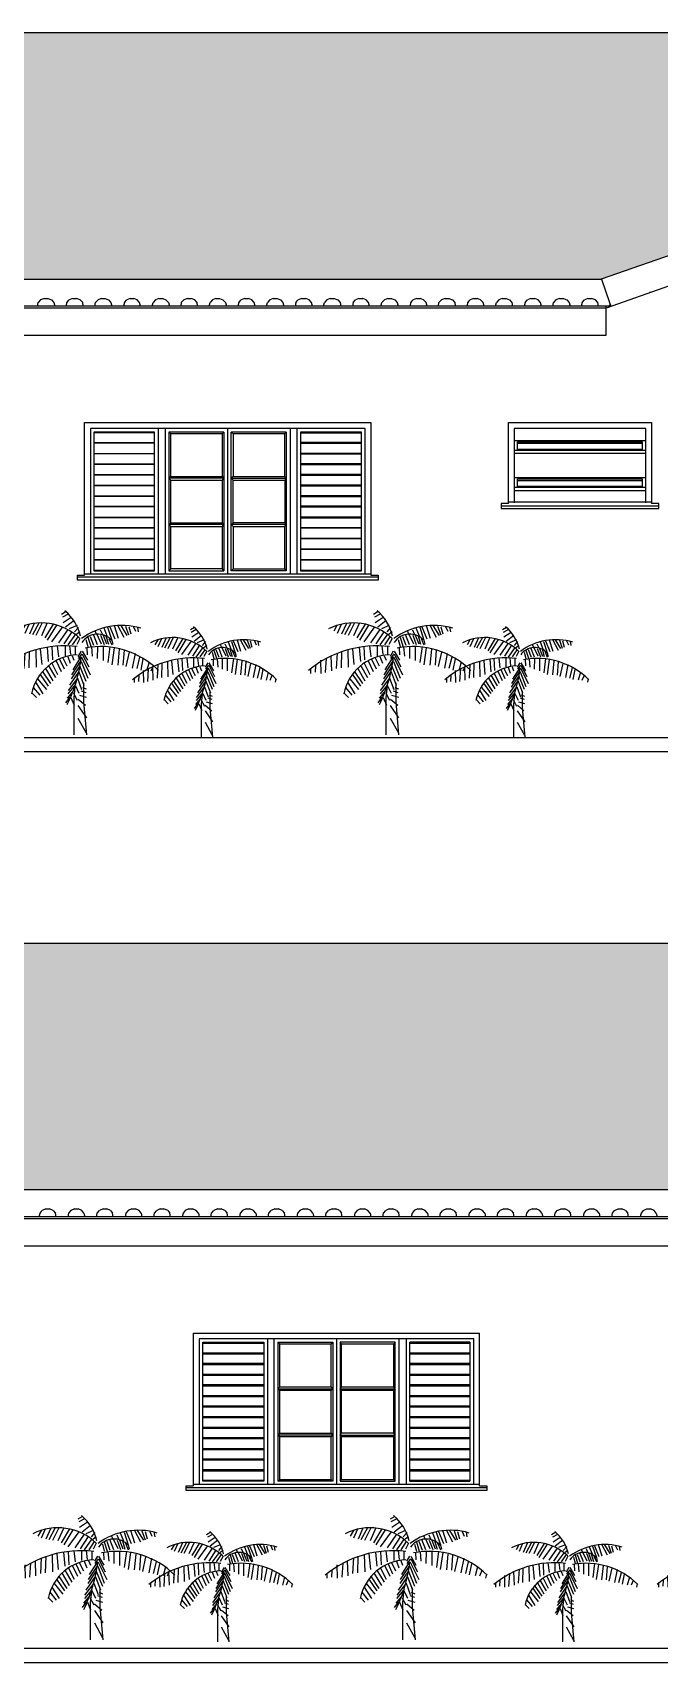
# Model space of a CAD drawing. Extents: x 500 to 638, y 181 to 267.
# Drawn here: x 612.6 to 616.98, y 203.08 to 214.46 of the extents above; entities that cross this region are included whole.
import ezdxf

# ---------------------------------------------------------------- set-up
doc = ezdxf.new("R2010")
doc.units = 0
doc.header["$LTSCALE"] = 7
for name, color, linetype in [('ACESSÓRIO', 2, 'CONTINUOUS'), ('ALVENARIA', 7, 'CONTINUOUS'), ('ALVENARIA1', 44, 'CONTINUOUS'), ('COTA', 1, 'CONTINUOUS'), ('JAPOR', 142, 'CONTINUOUS'), ('LINVISTA', 13, 'CONTINUOUS')]:
    doc.layers.add(name, color=color, linetype=linetype)
pattern_1 = [(0, (607.07529, 214.00094), (0, 0.2), [0.04, -0.16]), (0, (607.17529, 214.04094), (0, 0.2), [0.04, -0.16]), (0, (607.17529, 214.06094), (0, 0.2), [0.04, -0.16]), (90, (607.09529, 214.00094), (-0.2, 1e-17), [0.2]), (45, (607.09529, 214.00094), (0, 0.2), [0.0565685, -0.2262742]), (45, (607.11529, 214.00094), (0, 0.2), [0.0282843, -0.2545584]), (135, (607.09529, 214.00094), (-0.2, 0), [0.0565685, -0.2262742]), (135, (607.27529, 214.00094), (-0.2, 0), [0.0282843, -0.2545584]), (26.56505, (607.13529, 214.02094), (0.2, 2e-10), [0.04472, -0.4024936]), (153.43495, (607.05529, 214.02094), (-0.2, 2e-10), [0.04472, -0.4024936]), (26.56505, (607.13529, 214.04094), (0.2, 2e-10), [0.04472, -0.4024936]), (153.43495, (607.05529, 214.04094), (-0.2, 2e-10), [0.04472, -0.4024936])]

# ---------------------------------------------------------------- blocks, each defined once
blk = doc.blocks.new('A$C568054DB')
at = {"layer": 'ACESSÓRIO'}
for p, q in [((0.54, 0.957), (0.504, 0.935)), ((0.556, 0.938), (0.511, 0.914)), ((0.579, 0.912), (0.517, 0.871)), ((0.602, 0.888), (0.536, 0.835)), ((0.219, 0.849), (0.194, 0.804)), ((0.251, 0.858), (0.22, 0.788)), ((0.293, 0.865), (0.256, 0.781)), ((0.328, 0.868), (0.278, 0.776)), ((0.355, 0.869), (0.306, 0.771)), ((0.394, 0.869), (0.349, 0.768)), ((0.439, 0.86), (0.375, 0.753)), ((0.465, 0.852), (0.394, 0.736)), ((0.512, 0.838), (0.427, 0.722)), ((0.553, 0.819), (0.481, 0.714)), ((0.584, 0.801), (0.522, 0.706)), ((0.613, 0.782), (0.553, 0.698)), ((0.625, 0.849), (0.565, 0.823)), ((0.63, 0.762), (0.588, 0.699)), ((0.636, 0.833), (0.606, 0.799)), ((0.647, 0.799), (0.622, 0.78)), ((0.728, 0.764), (0.753, 0.696)), ((0.749, 0.781), (0.78, 0.701)), ((0.766, 0.804), (0.774, 0.782)), ((0.778, 0.782), (0.813, 0.708)), ((0.805, 0.815), (0.819, 0.784)), ((0.808, 0.774), (0.835, 0.701)), ((0.827, 0.774), (0.854, 0.706)), ((0.833, 0.83), (0.857, 0.769)), ((0.849, 0.769), (0.869, 0.703)), ((0.862, 0.835), (0.895, 0.736)), ((0.879, 0.84), (0.918, 0.746)), ((0.912, 0.85), (0.943, 0.751)), ((0.94, 0.852), (0.989, 0.759)), ((0.965, 0.848), (1.012, 0.772)), ((1.001, 0.845), (1.025, 0.776)), ((1.027, 0.84), (1.042, 0.784)), ((1.063, 0.84), (1.079, 0.804)), ((1.094, 0.837), (1.1, 0.799)), ((0.22, 0.635), (0.213, 0.514)), ((0.254, 0.648), (0.251, 0.52)), ((0.304, 0.66), (0.307, 0.526)), ((0.34, 0.666), (0.351, 0.546)), ((0.392, 0.68), (0.402, 0.57)), ((0.429, 0.685), (0.434, 0.582)), ((0.472, 0.69), (0.482, 0.605)), ((0.532, 0.693), (0.532, 0.614)), ((0.567, 0.692), (0.575, 0.623)), ((0.611, 0.686), (0.611, 0.625)), ((0.647, 0.749), (0.623, 0.702)), ((0.656, 0.649), (0.632, 0.609)), ((0.664, 0.649), (0.705, 0.579)), ((0.694, 0.741), (0.709, 0.687)), ((0.702, 0.677), (0.704, 0.621)), ((0.709, 0.759), (0.731, 0.688)), ((0.737, 0.684), (0.743, 0.611)), ((0.783, 0.687), (0.782, 0.592)), ((0.827, 0.686), (0.827, 0.577)), ((0.88, 0.687), (0.864, 0.562)), ((0.873, 0.749), (0.895, 0.698)), ((0.913, 0.677), (0.894, 0.545)), ((0.895, 0.736), (0.903, 0.703)), ((0.953, 0.665), (0.941, 0.542)), ((0.99, 0.657), (0.981, 0.541)), ((1.03, 0.643), (1.005, 0.53)), ((1.076, 0.633), (1.054, 0.519)), ((0.014, 0.518), (0.014, 0.477)), ((0.053, 0.54), (0.05, 0.486)), ((0.092, 0.581), (0.094, 0.477)), ((0.137, 0.595), (0.129, 0.485)), ((0.172, 0.612), (0.176, 0.496)), ((0.381, 0.515), (0.437, 0.42)), ((0.402, 0.54), (0.457, 0.446)), ((0.428, 0.561), (0.474, 0.47)), ((0.463, 0.574), (0.501, 0.493)), ((0.488, 0.589), (0.524, 0.512)), ((0.515, 0.599), (0.547, 0.536)), ((0.553, 0.609), (0.572, 0.557)), ((0.647, 0.535), (0.58, 0.436)), ((0.655, 0.577), (0.583, 0.467)), ((0.587, 0.614), (0.601, 0.579)), ((0.653, 0.602), (0.592, 0.506)), ((0.662, 0.629), (0.635, 0.593)), ((0.644, 0.538), (0.694, 0.417)), ((0.658, 0.57), (0.709, 0.44)), ((0.66, 0.603), (0.728, 0.467)), ((0.664, 0.627), (0.716, 0.528)), ((1.111, 0.604), (1.089, 0.515)), ((1.137, 0.59), (1.119, 0.503)), ((1.184, 0.565), (1.165, 0.496)), ((1.216, 0.537), (1.198, 0.494)), ((1.252, 0.508), (1.246, 0.479)), ((0.302, 0.409), (0.359, 0.319)), ((0.319, 0.436), (0.387, 0.353)), ((0.339, 0.469), (0.401, 0.379)), ((0.353, 0.495), (0.418, 0.399)), ((0.609, 0.385), (0.554, 0.319)), ((0.628, 0.44), (0.556, 0.345)), ((0.639, 0.491), (0.566, 0.385)), ((0.612, 0.381), (0.64, 0.323)), ((0.628, 0.439), (0.66, 0.352)), ((0.64, 0.489), (0.679, 0.387)), ((0.274, 0.327), (0.309, 0.291)), ((0.285, 0.368), (0.335, 0.308)), ((0.569, 0.293), (0.536, 0.25)), ((0.589, 0.333), (0.548, 0.284)), ((0.578, 0.291), (0.603, 0.231)), ((0.596, 0.328), (0.627, 0.27)), ((0.634, 0.278), (0.691, 0.23)), ((0.643, 0.307), (0.696, 0.292)), ((0.657, 0.343), (0.693, 0.33)), ((0.668, 0.369), (0.696, 0.357)), ((0.632, 0.228), (0.698, 0.132)), ((0.632, 0.13), (0.696, 0.016))]:
    blk.add_line(p, q, dxfattribs=at)
for points in [[(0.602, 0), (0.602, 0.287), (0.614, 0.403)], [(0.701, 0), (0.678, 0.256), (0.678, 0.403)]]:
    blk.add_lwpolyline(points, dxfattribs=at)
for centre, radius, start, end in [((0.3, 0.686), 0.361, 13.0554, 50.232), ((0.349, 0.439), 0.43, 46.4936, 116.8589), ((0.971, 0.33), 0.52, 73.4647, 126.6589), ((0.785, 0.634), 0.148, 41.6126, 145.4379), ((0.527, -0.134), 0.825, 83.0447, 129.713), ((0.808, 0.049), 0.637, 45.103, 100.96), ((0.641, 0.245), 0.376, 92.2064, 168.5825), ((-0.47, 0.737), 1.136, 333.7613, 353.3526)]:
    blk.add_arc(centre, radius, start, end, dxfattribs=at)

msp = doc.modelspace()

# ---------------------------------------------------------------- hatches: boundary and pattern name
at = {"layer": 'COTA'}
h = msp.add_hatch(dxfattribs=at)
h.set_pattern_fill('SPANTILE,_O', color=256, scale=0.2)
h.set_pattern_definition(pattern_1)
h.paths.add_polyline_path([(616.57, 212.74), (617.173, 212.95), (617.173, 213.268), (620.587, 214.463), (612.248, 214.463), (612.248, 213.314), (609.949, 213.314), (609.949, 214.463), (605.018, 214.463), (600.093, 212.74), (603.492, 212.74), (607.095, 214.001), (610.699, 212.74)])
h = msp.add_hatch(dxfattribs=at)
h.set_pattern_fill('SPANTILE,_O', color=256, scale=0.2)
h.set_pattern_definition(pattern_1)
h.paths.add_polyline_path([(604.625, 208.101), (603.127, 207.576), (606.552, 206.378), (619.832, 206.378), (622.606, 207.349), (620.457, 208.101)])

# ---------------------------------------------------------------- linework, layer by layer
at = {"layer": 'ALVENARIA'}
for p, q in [((617.173, 212.95, -1.471), (616.57, 212.74, -1.471)), ((616.572, 212.74, -1.471), (616.627, 212.576, -1.471)), ((617.166, 212.735, -1.471), (616.604, 212.537, -1.471)), ((616.912, 212.646, -1.471), (616.908, 212.646, -1.471)), ((616.627, 212.576, -1.471), (616.637, 212.551, -1.471)), ((616.631, 212.551, -1.471), (616.631, 212.561, -1.471)), ((616.634, 212.551, -1.471), (616.631, 212.549, -1.471)), ((599.53, 209.538, -1.471), (625.449, 209.538, -1.471)), ((619.832, 206.378, -1.471), (606.552, 206.378, -1.471)), ((612.649, 206.214, -1.471), (612.664, 206.233, -1.471)), ((612.69, 206.245, -1.471), (612.664, 206.233, -1.471)), ((612.69, 206.245, -1.471), (612.715, 206.245, -1.471)), ((612.741, 206.233, -1.471), (612.715, 206.245, -1.471)), ((612.741, 206.233, -1.471), (612.756, 206.214, -1.471)), ((612.864, 206.233, -1.471), (612.849, 206.214, -1.471)), ((612.89, 206.245, -1.471), (612.864, 206.233, -1.471)), ((612.89, 206.245, -1.471), (612.915, 206.245, -1.471)), ((612.941, 206.233, -1.471), (612.915, 206.245, -1.471)), ((612.956, 206.214, -1.471), (612.941, 206.233, -1.471)), ((613.049, 206.214, -1.471), (613.064, 206.233, -1.471)), ((613.09, 206.245, -1.471), (613.064, 206.233, -1.471)), ((613.09, 206.245, -1.471), (613.115, 206.245, -1.471)), ((613.141, 206.233, -1.471), (613.115, 206.245, -1.471)), ((613.141, 206.233, -1.471), (613.156, 206.214, -1.471)), ((613.264, 206.233, -1.471), (613.249, 206.214, -1.471)), ((613.29, 206.245, -1.471), (613.264, 206.233, -1.471)), ((613.29, 206.245, -1.471), (613.315, 206.245, -1.471)), ((613.341, 206.233, -1.471), (613.315, 206.245, -1.471)), ((613.356, 206.214, -1.471), (613.341, 206.233, -1.471)), ((613.448, 206.214, -1.471), (613.464, 206.233, -1.471)), ((613.489, 206.245, -1.471), (613.464, 206.233, -1.471)), ((613.489, 206.245, -1.471), (613.515, 206.245, -1.471)), ((613.541, 206.233, -1.471), (613.515, 206.245, -1.471)), ((613.541, 206.233, -1.471), (613.556, 206.214, -1.471)), ((613.664, 206.233, -1.471), (613.648, 206.214, -1.471)), ((613.689, 206.245, -1.471), (613.664, 206.233, -1.471)), ((613.689, 206.245, -1.471), (613.715, 206.245, -1.471)), ((613.741, 206.233, -1.471), (613.715, 206.245, -1.471)), ((613.756, 206.214, -1.471), (613.741, 206.233, -1.471)), ((613.848, 206.214, -1.471), (613.864, 206.233, -1.471)), ((613.889, 206.245, -1.471), (613.864, 206.233, -1.471)), ((613.889, 206.245, -1.471), (613.915, 206.245, -1.471)), ((613.941, 206.233, -1.471), (613.915, 206.245, -1.471)), ((613.941, 206.233, -1.471), (613.956, 206.214, -1.471)), ((614.064, 206.233, -1.471), (614.048, 206.214, -1.471)), ((614.089, 206.245, -1.471), (614.064, 206.233, -1.471)), ((614.089, 206.245, -1.471), (614.115, 206.245, -1.471)), ((614.141, 206.233, -1.471), (614.115, 206.245, -1.471)), ((614.156, 206.214, -1.471), (614.141, 206.233, -1.471)), ((614.248, 206.214, -1.471), (614.264, 206.233, -1.471)), ((614.289, 206.245, -1.471), (614.264, 206.233, -1.471)), ((614.289, 206.245, -1.471), (614.315, 206.245, -1.471)), ((614.341, 206.233, -1.471), (614.315, 206.245, -1.471)), ((614.341, 206.233, -1.471), (614.356, 206.214, -1.471)), ((614.464, 206.233, -1.471), (614.448, 206.214, -1.471)), ((614.489, 206.245, -1.471), (614.464, 206.233, -1.471)), ((614.489, 206.245, -1.471), (614.515, 206.245, -1.471)), ((614.541, 206.233, -1.471), (614.515, 206.245, -1.471)), ((614.556, 206.214, -1.471), (614.541, 206.233, -1.471)), ((614.648, 206.214, -1.471), (614.664, 206.233, -1.471)), ((614.689, 206.245, -1.471), (614.664, 206.233, -1.471)), ((614.689, 206.245, -1.471), (614.715, 206.245, -1.471)), ((614.741, 206.233, -1.471), (614.715, 206.245, -1.471)), ((614.741, 206.233, -1.471), (614.756, 206.214, -1.471)), ((614.864, 206.233, -1.471), (614.848, 206.214, -1.471)), ((614.889, 206.245, -1.471), (614.864, 206.233, -1.471)), ((614.889, 206.245, -1.471), (614.915, 206.245, -1.471)), ((614.94, 206.233, -1.471), (614.915, 206.245, -1.471)), ((614.956, 206.214, -1.471), (614.94, 206.233, -1.471)), ((615.048, 206.214, -1.471), (615.064, 206.233, -1.471)), ((615.089, 206.245, -1.471), (615.064, 206.233, -1.471)), ((615.089, 206.245, -1.471), (615.115, 206.245, -1.471)), ((615.14, 206.233, -1.471), (615.115, 206.245, -1.471)), ((615.14, 206.233, -1.471), (615.156, 206.214, -1.471)), ((615.263, 206.233, -1.471), (615.248, 206.214, -1.471)), ((615.289, 206.245, -1.471), (615.263, 206.233, -1.471)), ((615.289, 206.245, -1.471), (615.315, 206.245, -1.471)), ((615.34, 206.233, -1.471), (615.315, 206.245, -1.471)), ((615.356, 206.214, -1.471), (615.34, 206.233, -1.471)), ((615.448, 206.214, -1.471), (615.463, 206.233, -1.471)), ((615.489, 206.245, -1.471), (615.463, 206.233, -1.471)), ((615.489, 206.245, -1.471), (615.515, 206.245, -1.471)), ((615.54, 206.233, -1.471), (615.515, 206.245, -1.471)), ((615.54, 206.233, -1.471), (615.556, 206.214, -1.471)), ((615.663, 206.233, -1.471), (615.648, 206.214, -1.471)), ((615.689, 206.245, -1.471), (615.663, 206.233, -1.471)), ((615.689, 206.245, -1.471), (615.715, 206.245, -1.471)), ((615.74, 206.233, -1.471), (615.715, 206.245, -1.471)), ((615.756, 206.214, -1.471), (615.74, 206.233, -1.471)), ((615.848, 206.214, -1.471), (615.863, 206.233, -1.471)), ((615.889, 206.245, -1.471), (615.863, 206.233, -1.471)), ((615.889, 206.245, -1.471), (615.915, 206.245, -1.471)), ((615.94, 206.233, -1.471), (615.915, 206.245, -1.471)), ((615.94, 206.233, -1.471), (615.956, 206.214, -1.471)), ((616.063, 206.233, -1.471), (616.048, 206.214, -1.471)), ((616.089, 206.245, -1.471), (616.063, 206.233, -1.471)), ((616.089, 206.245, -1.471), (616.115, 206.245, -1.471)), ((616.14, 206.233, -1.471), (616.115, 206.245, -1.471)), ((616.156, 206.214, -1.471), (616.14, 206.233, -1.471)), ((616.248, 206.214, -1.471), (616.263, 206.233, -1.471)), ((616.263, 206.233, -1.471), (616.289, 206.245, -1.471)), ((616.289, 206.245, -1.471), (616.315, 206.245, -1.471)), ((616.34, 206.233, -1.471), (616.315, 206.245, -1.471)), ((616.34, 206.233, -1.471), (616.356, 206.214, -1.471)), ((616.463, 206.233, -1.471), (616.448, 206.214, -1.471)), ((616.463, 206.233, -1.471), (616.489, 206.245, -1.471)), ((616.489, 206.245, -1.471), (616.515, 206.245, -1.471)), ((616.54, 206.233, -1.471), (616.515, 206.245, -1.471)), ((616.556, 206.214, -1.471), (616.54, 206.233, -1.471)), ((616.648, 206.214, -1.471), (616.663, 206.233, -1.471)), ((616.663, 206.233, -1.471), (616.689, 206.245, -1.471)), ((616.689, 206.245, -1.471), (616.714, 206.245, -1.471)), ((616.74, 206.233, -1.471), (616.714, 206.245, -1.471)), ((616.74, 206.233, -1.471), (616.756, 206.214, -1.471)), ((616.863, 206.233, -1.471), (616.848, 206.214, -1.471)), ((616.863, 206.233, -1.471), (616.889, 206.245, -1.471)), ((616.889, 206.245, -1.471), (616.914, 206.245, -1.471)), ((616.94, 206.233, -1.471), (616.914, 206.245, -1.471)), ((616.955, 206.214, -1.471), (616.94, 206.233, -1.471)), ((619.898, 206.189, -1.471), (606.486, 206.189, -1.471)), ((619.863, 206.175, -1.471), (606.522, 206.175, -1.471)), ((612.644, 206.189, -1.471), (612.649, 206.214, -1.471)), ((612.761, 206.189, -1.471), (612.756, 206.214, -1.471)), ((612.849, 206.214, -1.471), (612.843, 206.189, -1.471)), ((612.956, 206.214, -1.471), (612.961, 206.189, -1.471)), ((613.043, 206.189, -1.471), (613.049, 206.214, -1.471)), ((613.161, 206.189, -1.471), (613.156, 206.214, -1.471)), ((613.249, 206.214, -1.471), (613.243, 206.189, -1.471)), ((613.356, 206.214, -1.471), (613.361, 206.189, -1.471)), ((613.443, 206.189, -1.471), (613.448, 206.214, -1.471)), ((613.561, 206.189, -1.471), (613.556, 206.214, -1.471)), ((613.648, 206.214, -1.471), (613.643, 206.189, -1.471)), ((613.756, 206.214, -1.471), (613.761, 206.189, -1.471)), ((613.843, 206.189, -1.471), (613.848, 206.214, -1.471)), ((613.961, 206.189, -1.471), (613.956, 206.214, -1.471)), ((614.048, 206.214, -1.471), (614.043, 206.189, -1.471)), ((614.156, 206.214, -1.471), (614.161, 206.189, -1.471)), ((614.243, 206.189, -1.471), (614.248, 206.214, -1.471)), ((614.361, 206.189, -1.471), (614.356, 206.214, -1.471)), ((614.448, 206.214, -1.471), (614.443, 206.189, -1.471)), ((614.556, 206.214, -1.471), (614.561, 206.189, -1.471)), ((614.643, 206.189, -1.471), (614.648, 206.214, -1.471)), ((614.761, 206.189, -1.471), (614.756, 206.214, -1.471)), ((614.848, 206.214, -1.471), (614.843, 206.189, -1.471)), ((614.956, 206.214, -1.471), (614.961, 206.189, -1.471)), ((615.043, 206.189, -1.471), (615.048, 206.214, -1.471)), ((615.161, 206.189, -1.471), (615.156, 206.214, -1.471)), ((615.248, 206.214, -1.471), (615.243, 206.189, -1.471)), ((615.356, 206.214, -1.471), (615.361, 206.189, -1.471)), ((615.443, 206.189, -1.471), (615.448, 206.214, -1.471)), ((615.561, 206.189, -1.471), (615.556, 206.214, -1.471)), ((615.648, 206.214, -1.471), (615.643, 206.189, -1.471)), ((615.756, 206.214, -1.471), (615.761, 206.189, -1.471)), ((615.843, 206.189, -1.471), (615.848, 206.214, -1.471)), ((615.961, 206.189, -1.471), (615.956, 206.214, -1.471)), ((616.048, 206.214, -1.471), (616.043, 206.189, -1.471)), ((616.156, 206.214, -1.471), (616.161, 206.189, -1.471)), ((616.243, 206.189, -1.471), (616.248, 206.214, -1.471)), ((616.361, 206.189, -1.471), (616.356, 206.214, -1.471)), ((616.448, 206.214, -1.471), (616.443, 206.189, -1.471)), ((616.556, 206.214, -1.471), (616.561, 206.189, -1.471)), ((616.643, 206.189, -1.471), (616.648, 206.214, -1.471)), ((616.761, 206.189, -1.471), (616.756, 206.214, -1.471)), ((616.848, 206.214, -1.471), (616.843, 206.189, -1.471)), ((616.955, 206.214, -1.471), (616.961, 206.189, -1.471)), ((606.522, 205.987, -1.471), (619.863, 205.987, -1.471)), ((599.462, 203.176, -1.471), (624.902, 203.176, -1.471)), ((599.462, 203.076, -1.471), (624.902, 203.076, -1.471))]:
    msp.add_line(p, q, dxfattribs=at)
at = {"layer": 'ALVENARIA', "elevation": -1.471}
msp.add_lwpolyline([(599.53, 209.538), (625.449, 209.538), (625.449, 209.438), (599.53, 209.438)], close=True, dxfattribs=at)
at = {"layer": 'ALVENARIA1'}
for p, q in [((610.699, 212.74, -1.471), (616.57, 212.74, -1.471)), ((612.679, 212.606, -1.471), (612.653, 212.596, -1.471)), ((612.679, 212.606, -1.471), (612.706, 212.606, -1.471)), ((612.706, 212.606, -1.471), (612.73, 212.596, -1.471)), ((612.877, 212.606, -1.471), (612.853, 212.596, -1.471)), ((612.877, 212.606, -1.471), (612.903, 212.606, -1.471)), ((612.93, 212.596, -1.471), (612.903, 212.606, -1.471)), ((613.077, 212.606, -1.471), (613.054, 212.596, -1.471)), ((613.077, 212.606, -1.471), (613.104, 212.606, -1.471)), ((613.104, 212.606, -1.471), (613.128, 212.596, -1.471)), ((613.278, 212.606, -1.471), (613.255, 212.596, -1.471)), ((613.278, 212.606, -1.471), (613.305, 212.606, -1.471)), ((613.328, 212.596, -1.471), (613.305, 212.606, -1.471)), ((613.479, 212.606, -1.471), (613.456, 212.596, -1.471)), ((613.479, 212.606, -1.471), (613.506, 212.606, -1.471)), ((613.506, 212.606, -1.471), (613.529, 212.596, -1.471)), ((613.68, 212.606, -1.471), (613.653, 212.596, -1.471)), ((613.68, 212.606, -1.471), (613.706, 212.606, -1.471)), ((613.73, 212.596, -1.471), (613.706, 212.606, -1.471)), ((613.877, 212.606, -1.471), (613.854, 212.596, -1.471)), ((613.877, 212.606, -1.471), (613.904, 212.606, -1.471)), ((613.904, 212.606, -1.471), (613.927, 212.596, -1.471)), ((614.078, 212.606, -1.471), (614.054, 212.596, -1.471)), ((614.078, 212.606, -1.471), (614.105, 212.606, -1.471)), ((614.128, 212.596, -1.471), (614.105, 212.606, -1.471)), ((614.279, 212.606, -1.471), (614.255, 212.596, -1.471)), ((614.279, 212.606, -1.471), (614.305, 212.606, -1.471)), ((614.305, 212.606, -1.471), (614.329, 212.596, -1.471)), ((614.479, 212.606, -1.471), (614.453, 212.596, -1.471)), ((614.479, 212.606, -1.471), (614.506, 212.606, -1.471)), ((614.53, 212.596, -1.471), (614.506, 212.606, -1.471)), ((614.677, 212.606, -1.471), (614.653, 212.596, -1.471)), ((614.677, 212.606, -1.471), (614.703, 212.606, -1.471)), ((614.703, 212.606, -1.471), (614.73, 212.596, -1.471)), ((614.877, 212.606, -1.471), (614.854, 212.596, -1.471)), ((614.877, 212.606, -1.471), (614.904, 212.606, -1.471)), ((614.928, 212.596, -1.471), (614.904, 212.606, -1.471)), ((615.078, 212.606, -1.471), (615.055, 212.596, -1.471)), ((615.105, 212.606, -1.471), (615.128, 212.596, -1.471)), ((615.279, 212.606, -1.471), (615.256, 212.596, -1.471)), ((615.329, 212.596, -1.471), (615.306, 212.606, -1.471)), ((615.48, 212.606, -1.471), (615.453, 212.596, -1.471)), ((615.48, 212.606, -1.471), (615.506, 212.606, -1.471)), ((615.506, 212.606, -1.471), (615.53, 212.596, -1.471)), ((615.677, 212.606, -1.471), (615.654, 212.596, -1.471)), ((615.677, 212.606, -1.471), (615.704, 212.606, -1.471)), ((615.727, 212.596, -1.471), (615.704, 212.606, -1.471)), ((615.878, 212.606, -1.471), (615.854, 212.596, -1.471)), ((615.878, 212.606, -1.471), (615.905, 212.606, -1.471)), ((615.905, 212.606, -1.471), (615.928, 212.596, -1.471)), ((616.079, 212.606, -1.471), (616.055, 212.596, -1.471)), ((616.079, 212.606, -1.471), (616.105, 212.606, -1.471)), ((616.129, 212.596, -1.471), (616.105, 212.606, -1.471)), ((616.279, 212.606, -1.471), (616.253, 212.596, -1.471)), ((616.279, 212.606, -1.471), (616.306, 212.606, -1.471)), ((616.306, 212.606, -1.471), (616.33, 212.596, -1.471)), ((616.477, 212.606, -1.471), (616.453, 212.596, -1.471)), ((616.477, 212.606, -1.471), (616.503, 212.606, -1.471)), ((616.53, 212.596, -1.471), (616.503, 212.606, -1.471)), ((616.637, 212.551, -1.471), (610.628, 212.551, -1.471)), ((616.604, 212.537, -1.471), (610.669, 212.537, -1.471)), ((612.632, 212.551, -1.471), (612.636, 212.576, -1.471)), ((612.653, 212.596, -1.471), (612.636, 212.576, -1.471)), ((612.73, 212.596, -1.471), (612.746, 212.576, -1.471)), ((612.746, 212.576, -1.471), (612.753, 212.551, -1.471)), ((612.837, 212.576, -1.471), (612.83, 212.551, -1.471)), ((612.837, 212.576, -1.471), (612.853, 212.596, -1.471)), ((612.947, 212.576, -1.471), (612.93, 212.596, -1.471)), ((612.95, 212.551, -1.471), (612.947, 212.576, -1.471)), ((613.031, 212.551, -1.471), (613.037, 212.576, -1.471)), ((613.054, 212.596, -1.471), (613.037, 212.576, -1.471)), ((613.128, 212.596, -1.471), (613.144, 212.576, -1.471)), ((613.144, 212.576, -1.471), (613.151, 212.551, -1.471)), ((613.238, 212.576, -1.471), (613.231, 212.551, -1.471)), ((613.238, 212.576, -1.471), (613.255, 212.596, -1.471)), ((613.345, 212.576, -1.471), (613.328, 212.596, -1.471)), ((613.352, 212.551, -1.471), (613.345, 212.576, -1.471)), ((613.432, 212.551, -1.471), (613.439, 212.576, -1.471)), ((613.456, 212.596, -1.471), (613.439, 212.576, -1.471)), ((613.529, 212.596, -1.471), (613.546, 212.576, -1.471)), ((613.546, 212.576, -1.471), (613.553, 212.551, -1.471)), ((613.636, 212.576, -1.471), (613.633, 212.551, -1.471)), ((613.636, 212.576, -1.471), (613.653, 212.596, -1.471)), ((613.747, 212.576, -1.471), (613.73, 212.596, -1.471)), ((613.75, 212.551, -1.471), (613.747, 212.576, -1.471)), ((613.83, 212.551, -1.471), (613.837, 212.576, -1.471)), ((613.854, 212.596, -1.471), (613.837, 212.576, -1.471)), ((613.927, 212.596, -1.471), (613.944, 212.576, -1.471)), ((613.944, 212.576, -1.471), (613.951, 212.551, -1.471)), ((614.038, 212.576, -1.471), (614.031, 212.551, -1.471)), ((614.038, 212.576, -1.471), (614.054, 212.596, -1.471)), ((614.145, 212.576, -1.471), (614.128, 212.596, -1.471)), ((614.151, 212.551, -1.471), (614.145, 212.576, -1.471)), ((614.232, 212.551, -1.471), (614.238, 212.576, -1.471)), ((614.255, 212.596, -1.471), (614.238, 212.576, -1.471)), ((614.329, 212.596, -1.471), (614.345, 212.576, -1.471)), ((614.345, 212.576, -1.471), (614.352, 212.551, -1.471)), ((614.436, 212.576, -1.471), (614.432, 212.551, -1.471)), ((614.436, 212.576, -1.471), (614.453, 212.596, -1.471)), ((614.546, 212.576, -1.471), (614.53, 212.596, -1.471)), ((614.553, 212.551, -1.471), (614.546, 212.576, -1.471)), ((614.63, 212.551, -1.471), (614.637, 212.576, -1.471)), ((614.653, 212.596, -1.471), (614.637, 212.576, -1.471)), ((614.73, 212.596, -1.471), (614.747, 212.576, -1.471)), ((614.747, 212.576, -1.471), (614.75, 212.551, -1.471)), ((614.837, 212.576, -1.471), (614.831, 212.551, -1.471)), ((614.837, 212.576, -1.471), (614.854, 212.596, -1.471)), ((614.944, 212.576, -1.471), (614.928, 212.596, -1.471)), ((614.951, 212.551, -1.471), (614.944, 212.576, -1.471)), ((615.031, 212.551, -1.471), (615.038, 212.576, -1.471)), ((615.055, 212.596, -1.471), (615.038, 212.576, -1.471)), ((615.128, 212.596, -1.471), (615.145, 212.576, -1.471)), ((615.145, 212.576, -1.471), (615.152, 212.551, -1.471)), ((615.239, 212.576, -1.471), (615.232, 212.551, -1.471)), ((615.239, 212.576, -1.471), (615.256, 212.596, -1.471)), ((615.346, 212.576, -1.471), (615.329, 212.596, -1.471)), ((615.353, 212.551, -1.471), (615.346, 212.576, -1.471)), ((615.433, 212.551, -1.471), (615.436, 212.576, -1.471)), ((615.453, 212.596, -1.471), (615.436, 212.576, -1.471)), ((615.53, 212.596, -1.471), (615.547, 212.576, -1.471)), ((615.547, 212.576, -1.471), (615.55, 212.551, -1.471)), ((615.637, 212.576, -1.471), (615.63, 212.551, -1.471)), ((615.637, 212.576, -1.471), (615.654, 212.596, -1.471)), ((615.744, 212.576, -1.471), (615.727, 212.596, -1.471)), ((615.751, 212.551, -1.471), (615.744, 212.576, -1.471)), ((615.831, 212.551, -1.471), (615.838, 212.576, -1.471)), ((615.854, 212.596, -1.471), (615.838, 212.576, -1.471)), ((615.928, 212.596, -1.471), (615.945, 212.576, -1.471)), ((615.945, 212.576, -1.471), (615.951, 212.551, -1.471)), ((616.038, 212.576, -1.471), (616.032, 212.551, -1.471)), ((616.038, 212.576, -1.471), (616.055, 212.596, -1.471)), ((616.145, 212.576, -1.471), (616.129, 212.596, -1.471)), ((616.152, 212.551, -1.471), (616.145, 212.576, -1.471)), ((616.232, 212.551, -1.471), (616.236, 212.576, -1.471)), ((616.253, 212.596, -1.471), (616.236, 212.576, -1.471)), ((616.33, 212.596, -1.471), (616.346, 212.576, -1.471)), ((616.346, 212.576, -1.471), (616.353, 212.551, -1.471)), ((616.437, 212.576, -1.471), (616.43, 212.551, -1.471)), ((616.437, 212.576, -1.471), (616.453, 212.596, -1.471)), ((616.604, 212.348, -1.471), (616.604, 212.551, -1.471)), ((610.669, 212.348, -1.471), (616.604, 212.348, -1.471)), ((604.625, 208.101, -1.471), (620.457, 208.101, -1.471))]:
    msp.add_line(p, q, dxfattribs=at)
at = {"layer": 'JAPOR'}
for p, q in [((612.96, 211.738, -1.471), (614.961, 211.738, -1.471)), ((612.96, 210.672, -1.471), (612.96, 211.738, -1.471)), ((613.001, 211.697, -1.471), (613.001, 210.677, -1.471)), ((614.921, 211.697, -1.471), (613.001, 211.697, -1.471)), ((613.476, 210.682, -1.471), (613.476, 211.697, -1.471)), ((613.526, 210.682, -1.471), (613.526, 211.697, -1.471)), ((613.961, 210.682, -1.471), (613.961, 211.697, -1.471)), ((614.396, 211.697, -1.471), (614.396, 210.682, -1.471)), ((614.446, 210.682, -1.471), (614.446, 211.697, -1.471)), ((614.921, 210.677, -1.471), (614.921, 211.697, -1.471)), ((614.961, 211.738, -1.471), (614.961, 210.672, -1.471)), ((615.921, 211.172, -1.471), (615.921, 211.738, -1.471)), ((615.921, 211.738, -1.471), (616.922, 211.738, -1.471)), ((615.961, 211.697, -1.471), (615.961, 211.177, -1.471)), ((616.882, 211.697, -1.471), (615.961, 211.697, -1.471)), ((616.882, 211.177, -1.471), (616.882, 211.697, -1.471)), ((616.922, 211.738, -1.471), (616.922, 211.172, -1.471)), ((613.024, 211.672, -1.471), (613.024, 210.702, -1.471)), ((613.449, 211.672, -1.471), (613.024, 211.672, -1.471)), ((613.449, 211.667, -1.471), (613.024, 211.667, -1.471)), ((613.024, 211.599, -1.471), (613.449, 211.599, -1.471)), ((613.449, 211.594, -1.471), (613.024, 211.594, -1.471)), ((613.449, 210.702, -1.471), (613.449, 211.672, -1.471)), ((613.549, 211.672, -1.471), (613.549, 210.702, -1.471)), ((613.934, 211.672, -1.471), (613.549, 211.672, -1.471)), ((613.549, 211.672, -1.471), (613.563, 211.661, -1.471)), ((613.563, 211.361, -1.471), (613.563, 211.661, -1.471)), ((613.563, 211.661, -1.471), (613.924, 211.661, -1.471)), ((613.924, 211.661, -1.471), (613.934, 211.672, -1.471)), ((613.924, 211.361, -1.471), (613.924, 211.661, -1.471)), ((613.934, 211.672, -1.471), (613.934, 210.702, -1.471)), ((613.984, 210.702, -1.471), (613.984, 211.672, -1.471)), ((613.984, 211.672, -1.471), (613.998, 211.661, -1.471)), ((614.369, 211.672, -1.471), (613.984, 211.672, -1.471)), ((613.998, 211.661, -1.471), (613.998, 211.361, -1.471)), ((613.998, 211.661, -1.471), (614.359, 211.661, -1.471)), ((614.359, 211.661, -1.471), (614.369, 211.672, -1.471)), ((614.359, 211.361, -1.471), (614.359, 211.661, -1.471)), ((614.369, 211.672, -1.471), (614.369, 210.702, -1.471)), ((614.469, 211.672, -1.471), (614.469, 210.702, -1.471)), ((614.894, 211.672, -1.471), (614.469, 211.672, -1.471)), ((614.469, 211.667, -1.471), (614.894, 211.667, -1.471)), ((614.894, 211.599, -1.471), (614.469, 211.599, -1.471)), ((614.469, 211.594, -1.471), (614.894, 211.594, -1.471)), ((614.894, 210.702, -1.471), (614.894, 211.672, -1.471)), ((616.882, 211.61, -1.471), (615.961, 211.61, -1.471)), ((615.985, 211.604, -1.471), (616.855, 211.604, -1.471)), ((615.985, 211.544, -1.471), (615.985, 211.604, -1.471)), ((615.985, 211.595, -1.471), (616.855, 211.595, -1.471)), ((616.855, 211.604, -1.471), (616.855, 211.544, -1.471)), ((613.024, 211.523, -1.471), (613.449, 211.523, -1.471)), ((613.449, 211.52, -1.471), (613.024, 211.52, -1.471)), ((614.894, 211.523, -1.471), (614.469, 211.523, -1.471)), ((614.469, 211.52, -1.471), (614.894, 211.52, -1.471)), ((616.882, 211.544, -1.471), (615.961, 211.544, -1.471)), ((615.961, 211.525, -1.471), (616.882, 211.525, -1.471)), ((616.855, 211.55, -1.471), (615.985, 211.55, -1.471)), ((613.024, 211.45, -1.471), (613.449, 211.45, -1.471)), ((613.449, 211.445, -1.471), (613.024, 211.445, -1.471)), ((613.024, 211.376, -1.471), (613.449, 211.376, -1.471)), ((613.449, 211.371, -1.471), (613.024, 211.371, -1.471)), ((613.563, 211.361, -1.471), (613.549, 211.349, -1.471)), ((613.549, 211.349, -1.471), (613.563, 211.336, -1.471)), ((613.934, 211.349, -1.471), (613.549, 211.349, -1.471)), ((613.563, 211.361, -1.471), (613.924, 211.361, -1.471)), ((613.934, 211.349, -1.471), (613.924, 211.361, -1.471)), ((613.924, 211.336, -1.471), (613.934, 211.349, -1.471)), ((613.998, 211.361, -1.471), (613.984, 211.349, -1.471)), ((613.984, 211.349, -1.471), (613.998, 211.336, -1.471)), ((613.984, 211.349, -1.471), (614.369, 211.349, -1.471)), ((613.998, 211.361, -1.471), (614.359, 211.361, -1.471)), ((614.369, 211.349, -1.471), (614.359, 211.361, -1.471)), ((614.369, 211.349, -1.471), (614.359, 211.336, -1.471)), ((614.894, 211.45, -1.471), (614.469, 211.45, -1.471)), ((614.469, 211.445, -1.471), (614.894, 211.445, -1.471)), ((614.894, 211.376, -1.471), (614.469, 211.376, -1.471)), ((614.469, 211.371, -1.471), (614.894, 211.371, -1.471)), ((616.882, 211.351, -1.471), (615.961, 211.351, -1.471)), ((615.985, 211.344, -1.471), (616.855, 211.344, -1.471)), ((615.985, 211.284, -1.471), (615.985, 211.344, -1.471)), ((616.855, 211.344, -1.471), (616.855, 211.284, -1.471)), ((613.024, 211.301, -1.471), (613.449, 211.301, -1.471)), ((613.449, 211.296, -1.471), (613.024, 211.296, -1.471)), ((613.563, 211.336, -1.471), (613.924, 211.336, -1.471)), ((613.563, 211.038, -1.471), (613.563, 211.336, -1.471)), ((613.924, 211.038, -1.471), (613.924, 211.336, -1.471)), ((613.998, 211.336, -1.471), (614.359, 211.336, -1.471)), ((613.998, 211.038, -1.471), (613.998, 211.336, -1.471)), ((614.359, 211.336, -1.471), (614.359, 211.038, -1.471)), ((614.894, 211.301, -1.471), (614.469, 211.301, -1.471)), ((614.469, 211.296, -1.471), (614.894, 211.296, -1.471)), ((616.882, 211.284, -1.471), (615.961, 211.284, -1.471)), ((615.961, 211.264, -1.471), (616.882, 211.264, -1.471)), ((615.985, 211.334, -1.471), (616.855, 211.334, -1.471)), ((616.855, 211.291, -1.471), (615.985, 211.291, -1.471)), ((613.024, 211.227, -1.471), (613.449, 211.227, -1.471)), ((613.449, 211.222, -1.471), (613.024, 211.222, -1.471)), ((613.024, 211.154, -1.471), (613.449, 211.154, -1.471)), ((613.449, 211.149, -1.471), (613.024, 211.149, -1.471)), ((614.894, 211.227, -1.471), (614.469, 211.227, -1.471)), ((614.469, 211.222, -1.471), (614.894, 211.222, -1.471)), ((614.894, 211.154, -1.471), (614.469, 211.154, -1.471)), ((614.469, 211.149, -1.471), (614.894, 211.149, -1.471)), ((615.871, 211.172, -1.471), (615.871, 211.137, -1.471)), ((615.921, 211.172, -1.471), (615.871, 211.172, -1.471)), ((615.871, 211.157, -1.471), (616.972, 211.157, -1.471)), ((615.871, 211.137, -1.471), (616.972, 211.137, -1.471)), ((616.922, 211.182, -1.471), (615.921, 211.182, -1.471)), ((616.972, 211.172, -1.471), (616.922, 211.172, -1.471)), ((616.972, 211.137, -1.471), (616.972, 211.172, -1.471)), ((613.024, 211.078, -1.471), (613.449, 211.078, -1.471)), ((613.449, 211.073, -1.471), (613.024, 211.073, -1.471)), ((613.024, 211.005, -1.471), (613.449, 211.005, -1.471)), ((613.549, 211.027, -1.471), (613.563, 211.038, -1.471)), ((613.549, 211.027, -1.471), (613.563, 211.013, -1.471)), ((613.934, 211.027, -1.471), (613.549, 211.027, -1.471)), ((613.563, 211.038, -1.471), (613.924, 211.038, -1.471)), ((613.563, 211.013, -1.471), (613.924, 211.013, -1.471)), ((613.563, 210.715, -1.471), (613.563, 211.013, -1.471)), ((613.934, 211.027, -1.471), (613.924, 211.038, -1.471)), ((613.924, 211.013, -1.471), (613.934, 211.027, -1.471)), ((613.924, 210.715, -1.471), (613.924, 211.013, -1.471)), ((613.984, 211.027, -1.471), (613.998, 211.038, -1.471)), ((613.984, 211.027, -1.471), (613.998, 211.013, -1.471)), ((614.369, 211.027, -1.471), (613.984, 211.027, -1.471)), ((614.359, 211.038, -1.471), (613.998, 211.038, -1.471)), ((613.998, 211.013, -1.471), (613.998, 210.715, -1.471)), ((613.998, 211.013, -1.471), (614.359, 211.013, -1.471)), ((614.359, 211.038, -1.471), (614.369, 211.027, -1.471)), ((614.359, 211.013, -1.471), (614.369, 211.027, -1.471)), ((614.359, 210.715, -1.471), (614.359, 211.013, -1.471)), ((614.894, 211.078, -1.471), (614.469, 211.078, -1.471)), ((614.469, 211.073, -1.471), (614.894, 211.073, -1.471)), ((614.469, 211.005, -1.471), (614.894, 211.005, -1.471)), ((613.449, 211, -1.471), (613.024, 211, -1.471)), ((613.024, 210.931, -1.471), (613.449, 210.931, -1.471)), ((613.449, 210.926, -1.471), (613.024, 210.926, -1.471)), ((614.894, 211, -1.471), (614.469, 211, -1.471)), ((614.469, 210.931, -1.471), (614.894, 210.931, -1.471)), ((614.894, 210.926, -1.471), (614.469, 210.926, -1.471)), ((613.024, 210.856, -1.471), (613.449, 210.856, -1.471)), ((613.449, 210.851, -1.471), (613.024, 210.851, -1.471)), ((613.024, 210.782, -1.471), (613.449, 210.782, -1.471)), ((613.449, 210.777, -1.471), (613.024, 210.777, -1.471)), ((614.469, 210.856, -1.471), (614.894, 210.856, -1.471)), ((614.894, 210.851, -1.471), (614.469, 210.851, -1.471)), ((614.469, 210.782, -1.471), (614.894, 210.782, -1.471)), ((614.894, 210.777, -1.471), (614.469, 210.777, -1.471)), ((612.91, 210.672, -1.471), (612.96, 210.672, -1.471)), ((612.91, 210.638, -1.471), (612.91, 210.672, -1.471)), ((612.96, 210.682, -1.471), (614.961, 210.682, -1.471)), ((613.024, 210.707, -1.471), (613.449, 210.707, -1.471)), ((613.024, 210.702, -1.471), (613.449, 210.702, -1.471)), ((613.549, 210.702, -1.471), (613.563, 210.715, -1.471)), ((613.549, 210.702, -1.471), (613.934, 210.702, -1.471)), ((613.924, 210.715, -1.471), (613.563, 210.715, -1.471)), ((613.934, 210.702, -1.471), (613.924, 210.715, -1.471)), ((613.984, 210.702, -1.471), (613.998, 210.715, -1.471)), ((614.369, 210.702, -1.471), (613.984, 210.702, -1.471)), ((613.998, 210.715, -1.471), (614.359, 210.715, -1.471)), ((614.369, 210.702, -1.471), (614.359, 210.715, -1.471)), ((614.469, 210.707, -1.471), (614.894, 210.707, -1.471)), ((614.469, 210.702, -1.471), (614.894, 210.702, -1.471)), ((614.961, 210.672, -1.471), (615.011, 210.672, -1.471)), ((615.011, 210.672, -1.471), (615.011, 210.638, -1.471)), ((615.011, 210.659, -1.471), (612.91, 210.659, -1.471)), ((615.011, 210.638, -1.471), (612.91, 210.638, -1.471)), ((613.72, 205.377, -1.471), (615.72, 205.377, -1.471)), ((613.72, 205.377, -1.471), (613.72, 204.31, -1.471)), ((615.679, 205.336, -1.471), (613.761, 205.336, -1.471)), ((613.761, 205.336, -1.471), (613.761, 204.321, -1.471)), ((613.787, 205.312, -1.471), (614.212, 205.312, -1.471)), ((613.787, 204.341, -1.471), (613.787, 205.312, -1.471)), ((614.212, 205.312, -1.471), (614.212, 204.341, -1.471)), ((614.238, 205.336, -1.471), (614.238, 204.321, -1.471)), ((614.284, 204.321, -1.471), (614.284, 205.336, -1.471)), ((614.31, 205.312, -1.471), (614.694, 205.312, -1.471)), ((614.31, 205.312, -1.471), (614.31, 204.341, -1.471)), ((614.325, 205.298, -1.471), (614.31, 205.312, -1.471)), ((614.684, 205.298, -1.471), (614.694, 205.312, -1.471)), ((614.694, 205.312, -1.471), (614.694, 204.341, -1.471)), ((614.72, 205.336, -1.471), (614.72, 204.321, -1.471)), ((615.13, 205.312, -1.471), (614.746, 205.312, -1.471)), ((614.746, 205.312, -1.471), (614.746, 204.341, -1.471)), ((614.756, 205.298, -1.471), (614.746, 205.312, -1.471)), ((615.13, 205.312, -1.471), (615.12, 205.298, -1.471)), ((615.13, 204.341, -1.471), (615.13, 205.312, -1.471)), ((615.156, 205.336, -1.471), (615.156, 204.321, -1.471)), ((615.207, 205.336, -1.471), (615.207, 204.321, -1.471)), ((615.233, 204.341, -1.471), (615.233, 205.312, -1.471)), ((615.653, 205.312, -1.471), (615.233, 205.312, -1.471)), ((615.653, 205.312, -1.471), (615.653, 204.341, -1.471)), ((615.679, 204.321, -1.471), (615.679, 205.336, -1.471)), ((615.72, 204.31, -1.471), (615.72, 205.377, -1.471)), ((613.787, 205.307, -1.471), (614.212, 205.307, -1.471)), ((614.212, 205.237, -1.471), (613.787, 205.237, -1.471)), ((613.787, 205.232, -1.471), (614.212, 205.232, -1.471)), ((614.325, 205.001, -1.471), (614.325, 205.298, -1.471)), ((614.684, 205.298, -1.471), (614.325, 205.298, -1.471)), ((614.684, 205.001, -1.471), (614.684, 205.298, -1.471)), ((614.756, 205.001, -1.471), (614.756, 205.298, -1.471)), ((615.12, 205.298, -1.471), (614.756, 205.298, -1.471)), ((615.12, 205.001, -1.471), (615.12, 205.298, -1.471)), ((615.233, 205.307, -1.471), (615.653, 205.307, -1.471)), ((615.653, 205.237, -1.471), (615.233, 205.237, -1.471)), ((615.233, 205.232, -1.471), (615.653, 205.232, -1.471)), ((614.212, 205.163, -1.471), (613.787, 205.163, -1.471)), ((613.787, 205.158, -1.471), (614.212, 205.158, -1.471)), ((614.212, 205.088, -1.471), (613.787, 205.088, -1.471)), ((613.787, 205.083, -1.471), (614.212, 205.083, -1.471)), ((615.653, 205.163, -1.471), (615.233, 205.163, -1.471)), ((615.233, 205.158, -1.471), (615.653, 205.158, -1.471)), ((615.653, 205.088, -1.471), (615.233, 205.088, -1.471)), ((615.233, 205.083, -1.471), (615.653, 205.083, -1.471)), ((614.212, 205.015, -1.471), (613.787, 205.015, -1.471)), ((613.787, 205.009, -1.471), (614.212, 205.009, -1.471)), ((614.31, 204.987, -1.471), (614.325, 205.001, -1.471)), ((614.31, 204.987, -1.471), (614.694, 204.987, -1.471)), ((614.325, 204.975, -1.471), (614.31, 204.987, -1.471)), ((614.325, 205.001, -1.471), (614.684, 205.001, -1.471)), ((614.684, 204.975, -1.471), (614.325, 204.975, -1.471)), ((614.325, 204.678, -1.471), (614.325, 204.975, -1.471)), ((614.694, 204.987, -1.471), (614.684, 205.001, -1.471)), ((614.694, 204.987, -1.471), (614.684, 204.975, -1.471)), ((614.684, 204.678, -1.471), (614.684, 204.975, -1.471)), ((614.746, 204.987, -1.471), (614.756, 205.001, -1.471)), ((614.746, 204.987, -1.471), (615.13, 204.987, -1.471)), ((614.756, 204.975, -1.471), (614.746, 204.987, -1.471)), ((614.756, 205.001, -1.471), (615.12, 205.001, -1.471)), ((615.12, 204.975, -1.471), (614.756, 204.975, -1.471)), ((614.756, 204.678, -1.471), (614.756, 204.975, -1.471)), ((615.13, 204.987, -1.471), (615.12, 205.001, -1.471)), ((615.13, 204.987, -1.471), (615.12, 204.975, -1.471)), ((615.12, 204.678, -1.471), (615.12, 204.975, -1.471)), ((615.653, 205.015, -1.471), (615.233, 205.015, -1.471)), ((615.233, 205.009, -1.471), (615.653, 205.009, -1.471)), ((614.212, 204.939, -1.471), (613.787, 204.939, -1.471)), ((613.787, 204.934, -1.471), (614.212, 204.934, -1.471)), ((614.212, 204.866, -1.471), (613.787, 204.866, -1.471)), ((613.787, 204.861, -1.471), (614.212, 204.861, -1.471)), ((615.653, 204.939, -1.471), (615.233, 204.939, -1.471)), ((615.233, 204.934, -1.471), (615.653, 204.934, -1.471)), ((615.653, 204.866, -1.471), (615.233, 204.866, -1.471)), ((615.233, 204.861, -1.471), (615.653, 204.861, -1.471)), ((614.212, 204.792, -1.471), (613.787, 204.792, -1.471)), ((613.787, 204.787, -1.471), (614.212, 204.787, -1.471)), ((615.653, 204.792, -1.471), (615.233, 204.792, -1.471)), ((615.233, 204.787, -1.471), (615.653, 204.787, -1.471)), ((614.212, 204.717, -1.471), (613.787, 204.717, -1.471)), ((613.787, 204.712, -1.471), (614.212, 204.712, -1.471)), ((614.212, 204.644, -1.471), (613.787, 204.644, -1.471)), ((613.787, 204.639, -1.471), (614.212, 204.639, -1.471)), ((614.31, 204.664, -1.471), (614.325, 204.678, -1.471)), ((614.694, 204.664, -1.471), (614.31, 204.664, -1.471)), ((614.325, 204.652, -1.471), (614.31, 204.664, -1.471)), ((614.325, 204.678, -1.471), (614.684, 204.678, -1.471)), ((614.684, 204.652, -1.471), (614.325, 204.652, -1.471)), ((614.325, 204.353, -1.471), (614.325, 204.652, -1.471)), ((614.684, 204.678, -1.471), (614.694, 204.664, -1.471)), ((614.694, 204.664, -1.471), (614.684, 204.652, -1.471)), ((614.684, 204.353, -1.471), (614.684, 204.652, -1.471)), ((614.746, 204.664, -1.471), (614.756, 204.678, -1.471)), ((614.746, 204.664, -1.471), (615.13, 204.664, -1.471)), ((614.756, 204.652, -1.471), (614.746, 204.664, -1.471)), ((615.12, 204.678, -1.471), (614.756, 204.678, -1.471)), ((615.12, 204.652, -1.471), (614.756, 204.652, -1.471)), ((614.756, 204.353, -1.471), (614.756, 204.652, -1.471)), ((615.13, 204.664, -1.471), (615.12, 204.678, -1.471)), ((615.12, 204.652, -1.471), (615.13, 204.664, -1.471)), ((615.12, 204.353, -1.471), (615.12, 204.652, -1.471)), ((615.653, 204.717, -1.471), (615.233, 204.717, -1.471)), ((615.233, 204.712, -1.471), (615.653, 204.712, -1.471)), ((615.653, 204.644, -1.471), (615.233, 204.644, -1.471)), ((615.233, 204.639, -1.471), (615.653, 204.639, -1.471)), ((614.212, 204.568, -1.471), (613.787, 204.568, -1.471)), ((613.787, 204.563, -1.471), (614.212, 204.563, -1.471)), ((615.653, 204.568, -1.471), (615.233, 204.568, -1.471)), ((615.233, 204.563, -1.471), (615.653, 204.563, -1.471)), ((614.212, 204.495, -1.471), (613.787, 204.495, -1.471)), ((613.787, 204.49, -1.471), (614.212, 204.49, -1.471)), ((614.212, 204.42, -1.471), (613.787, 204.42, -1.471)), ((613.787, 204.415, -1.471), (614.212, 204.415, -1.471)), ((615.653, 204.495, -1.471), (615.233, 204.495, -1.471)), ((615.233, 204.49, -1.471), (615.653, 204.49, -1.471)), ((615.653, 204.42, -1.471), (615.233, 204.42, -1.471)), ((615.233, 204.415, -1.471), (615.653, 204.415, -1.471)), ((613.669, 204.31, -1.471), (613.72, 204.31, -1.471)), ((613.669, 204.276, -1.471), (613.669, 204.31, -1.471)), ((613.669, 204.297, -1.471), (615.771, 204.297, -1.471)), ((613.72, 204.321, -1.471), (615.72, 204.321, -1.471)), ((614.212, 204.346, -1.471), (613.787, 204.346, -1.471)), ((614.212, 204.341, -1.471), (613.787, 204.341, -1.471)), ((614.31, 204.341, -1.471), (614.325, 204.353, -1.471)), ((614.694, 204.341, -1.471), (614.31, 204.341, -1.471)), ((614.325, 204.353, -1.471), (614.684, 204.353, -1.471)), ((614.694, 204.341, -1.471), (614.684, 204.353, -1.471)), ((614.746, 204.341, -1.471), (614.756, 204.353, -1.471)), ((614.746, 204.341, -1.471), (615.13, 204.341, -1.471)), ((614.756, 204.353, -1.471), (615.12, 204.353, -1.471)), ((615.13, 204.341, -1.471), (615.12, 204.353, -1.471)), ((615.653, 204.346, -1.471), (615.233, 204.346, -1.471)), ((615.233, 204.341, -1.471), (615.653, 204.341, -1.471)), ((615.72, 204.31, -1.471), (615.771, 204.31, -1.471)), ((615.771, 204.31, -1.471), (615.771, 204.276, -1.471)), ((615.771, 204.276, -1.471), (613.669, 204.276, -1.471))]:
    msp.add_line(p, q, dxfattribs=at)
at = {"layer": 'LINVISTA'}
for p, q in [((612.248, 214.463, -1.471), (620.587, 214.463, -1.471)), ((615.078, 212.606, -1.471), (615.105, 212.606, -1.471)), ((615.279, 212.606, -1.471), (615.306, 212.606, -1.471)), ((616.617, 212.606, -1.471), (616.617, 212.606, -1.471)), ((616.547, 212.576, -1.471), (616.53, 212.596, -1.471)), ((616.55, 212.551, -1.471), (616.547, 212.576, -1.471))]:
    msp.add_line(p, q, dxfattribs=at)

# ---------------------------------------------------------------- block references
at = {"layer": 'ACESSÓRIO'}
for p, xscale, yscale, zscale in [((612.345, 209.556), 0.9, 0.9, 0.9), ((614.526, 209.556), 0.9, 0.9, 0.9), ((613.296, 209.541), 0.8, 0.8, 0.8), ((615.477, 209.541), 0.8, 0.8, 0.8), ((612.46, 203.234), 0.9, 0.9, 0.9), ((614.641, 203.234), 0.9, 0.9, 0.9), ((613.41, 203.219), 0.8, 0.8, 0.8), ((615.82, 203.219), 0.8, 0.8, 0.8), ((616.96, 203.219), 0.8, 0.8, 0.8)]:
    msp.add_blockref('A$C568054DB', p, dxfattribs=dict(at, xscale=xscale, yscale=yscale, zscale=zscale))

doc.saveas('drawing.dxf')
